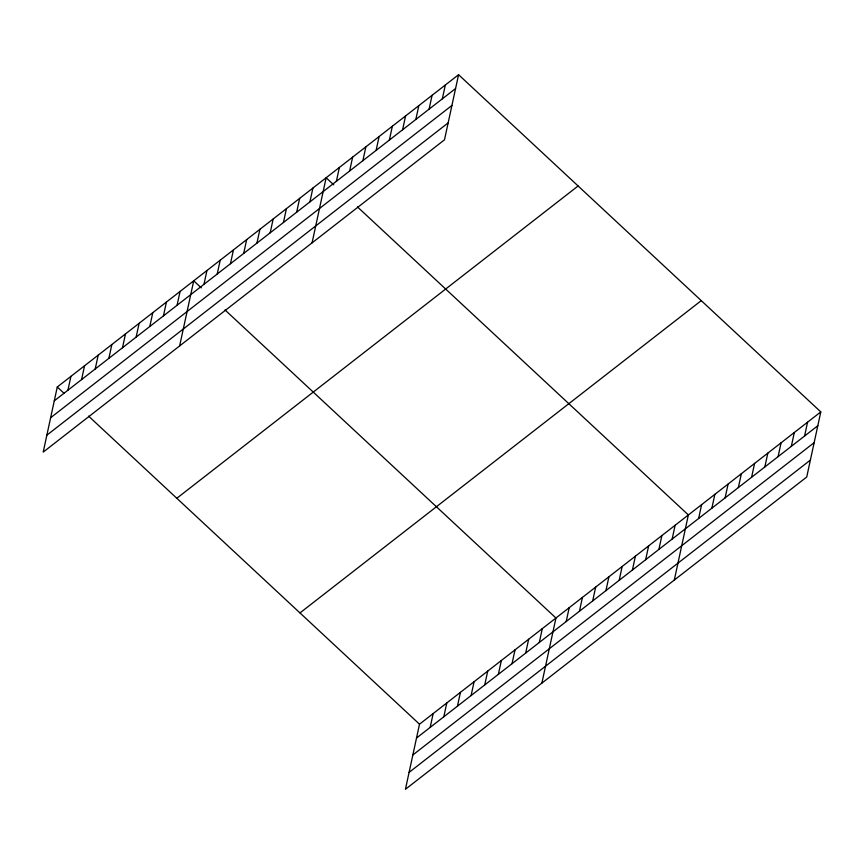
<?xml version="1.0" encoding="UTF-8"?>
<svg xmlns="http://www.w3.org/2000/svg" width="864" height="864" viewBox="0 0 864 864"><rect width="100%" height="100%" fill="white"/><g stroke="black" fill="none" stroke-linecap="round" stroke-linejoin="round"><path stroke-width="1.3" d="M458.568 74.704L57.272 386.996L43.2 452.099L444.496 139.806L458.568 74.704L820.8 411.901L806.728 477.004L405.432 789.296L419.504 724.194L820.8 411.901M67.932 390.204L70.924 376.369M81.572 379.588L84.564 365.753M95.213 368.971L98.204 355.136M108.864 358.355L111.856 344.52M122.504 347.738L125.496 333.904M136.145 337.122L139.136 323.287M149.796 326.506L152.788 312.671M163.436 315.889L166.428 302.044M177.077 305.262L180.068 291.427M179.636 345.913L193.72 280.811L201.301 287.874M203.969 284.342L206.96 270.508M217.21 274.039L220.201 260.204M230.45 263.736L233.442 249.901M243.691 253.422L246.683 239.587M256.932 243.119L259.924 229.284M270.184 232.816L273.175 218.981M283.424 222.512L286.416 208.678M296.665 212.209L299.657 198.364M309.906 201.895L312.898 188.06M312.066 242.86L326.138 177.757L333.731 184.82M336.388 181.289L339.379 167.454M349.639 170.986L352.631 157.151M362.88 160.672L365.872 146.837M376.121 150.368L379.112 136.534M389.362 140.065L392.353 126.23M402.602 129.762L405.594 115.927M415.843 119.459L418.835 105.613M429.095 109.145L432.086 95.31M442.336 98.842L445.327 85.007M430.164 727.412L433.156 713.578M443.804 716.796L446.796 702.961M457.445 706.18L460.436 692.345M471.096 695.552L474.088 681.718M484.736 684.936L487.728 671.101M498.377 674.32L501.368 660.485M512.028 663.703L515.02 649.868M525.668 653.087L528.66 639.252M539.309 642.47L542.3 628.636M541.868 683.122L555.952 618.019L225.018 309.96M566.201 621.54L569.192 607.705M579.442 611.237L582.433 597.402M592.682 600.934L595.674 587.099M605.923 590.63L608.915 576.796M619.175 580.327L622.156 566.482M632.416 570.013L635.407 556.178M645.656 559.71L648.648 545.875M658.897 549.407L661.889 535.572M672.138 539.104L675.13 525.269M674.298 580.068L688.37 514.955L357.448 206.906M698.63 518.486L701.611 504.652M711.871 508.183L714.863 494.348M725.112 497.88L728.104 484.045M738.353 487.577L741.344 473.742M751.594 477.263L754.585 463.428M764.834 466.96L767.826 453.125M778.086 456.656L781.067 442.822M791.327 446.353L794.318 432.518M804.568 436.039L807.559 422.204M54.281 400.831L455.576 88.538M50.63 417.744L451.915 105.451M46.861 435.175L448.146 122.893M176.818 498.269L578.102 185.976M299.97 612.922L701.266 300.629M416.513 738.029L817.808 425.736M412.862 754.952L814.147 442.66M409.093 772.384L810.378 460.091M57.272 386.996L63.914 393.174M88.582 416.135L419.504 724.194"/></g></svg>
